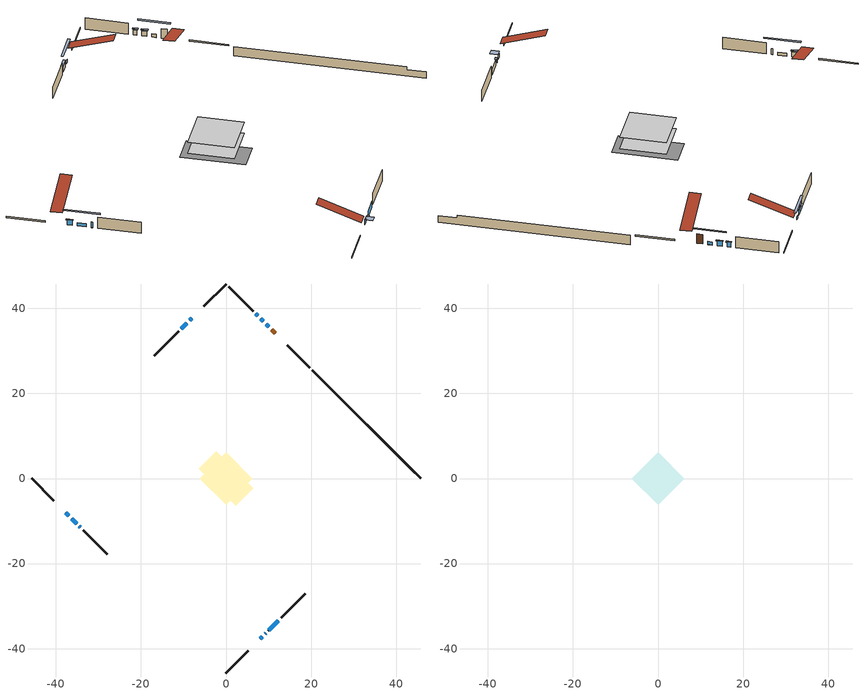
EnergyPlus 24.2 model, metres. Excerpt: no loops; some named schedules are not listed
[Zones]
conditioned space
 floor adiabatic (AdiabaticFloorConstruction): -6.14,0 0,6.14 6.14,0 0,-6.14 z0.7
 floor foundation (Slab1 construction): -6.36,2.35 -2.35,6.36 6.36,-2.35 2.35,-6.36 z-1.34
 wall outside (RimJoist1 construction): 0,-45.73 5.21,-40.52 / -45.73,0 -40.52,-5.21 / 0,45.73 -5.21,40.52 / 19.64,26.09 14.43,31.3 z0.7:1
 wall outside (AdiabaticWallConstruction 1): 11.54,34.19 10.72,35.02 z0.7:2.73
 wall outside (AdiabaticWallConstruction): 8.1,-37.63 8.54,-37.2 z0.7:1.62; -37.63,-8.1 -36.98,-8.75 / 8.79,36.94 8.15,37.59 / 7.49,38.24 7.02,38.71 / -9.19,36.54 -10.49,35.25 z0.7:1.77; 10.06,35.67 9.45,36.28 / -8.1,37.63 -8.54,37.2 / -36.33,-9.41 -35.1,-10.63 z0.7:1.36; -34.45,-11.28 -34.23,-11.5 / 9.99,-35.74 12.33,-33.41 z0.7:1.92; 9.19,-36.54 9.34,-36.39 z0.7:1.31
 wall outside (Wall1 construction): 12.98,-32.75 18.69,-27.04 / -33.57,-12.16 -27.87,-17.87 / -11.14,34.59 -16.85,28.88 / 6.37,39.37 0.66,45.08 z0.7:3.14
 wall foundation (FoundationWall1 construction): 20.3,25.43,-1.34 20.3,25.43,0.7 43.19,2.54,0.7 43.19,2.54,0.11 45.73,0,0.11 45.73,0,-1.34
 window (WindowConstruction 6): 8.1,-37.63 8.53,-37.2 z0.7:1.61
 window (WindowConstruction 5): -37.63,-8.1 -36.98,-8.75 z0.7:1.77
 window (WindowConstruction 8): 10.06,35.67 9.45,36.28 z0.7:1.36
 window (WindowConstruction 9): -8.1,37.63 -8.53,37.2 z0.7:1.36
 window (WindowConstruction 10): -36.32,-9.41 -35.11,-10.63 z0.7:1.36
 window (WindowConstruction 7): -34.45,-11.28 -34.23,-11.5 z0.7:1.92
 window (WindowConstruction): 8.79,36.94 8.15,37.58 z0.7:1.77
 window (WindowConstruction 1): 7.49,38.24 7.02,38.71 z0.7:1.77
 window (WindowConstruction 2): -9.19,36.54 -10.48,35.25 z0.7:1.77
 window (WindowConstruction 3): 9.19,-36.54 9.34,-36.4 z0.7:1.31
 window (WindowConstruction 4): 9.99,-35.74 12.33,-33.41 z0.7:1.92
 door (Door): 11.54,34.19 10.72,35.01 z0.7:2.73
 ceiling adiabatic (AdiabaticFloorConstruction): 0,-6.14 6.14,0 0,6.14 -6.14,0 z0.7
attic - vented
 floor to conditioned space (Floor1 construction Reversed): -6.14,0 0,6.14 6.14,0 0,-6.14 z3.14
 roof outside (Roof1 construction): 7.45,-38.29,3.14 1.47,-32.31,5.96 -0.11,-33.88,5.96 5.87,-39.86,3.14; -38.29,-7.45,3.14 -32.31,-1.47,5.96 -33.88,0.11,5.96 -39.86,-5.87,3.14; -7.45,38.29,3.14 -1.47,32.31,5.96 0.11,33.88,5.96 -5.87,39.86,3.14; 12.2,33.54,3.14 6.22,27.56,5.96 7.79,25.98,5.96 13.77,31.96,3.14
shading: 8.75,-36.99 7.89,-37.84 8.97,-38.91 9.82,-38.06 z1.91; -36.84,-8.89 -37.77,-7.96 -38.06,-8.25 -37.13,-9.18 z1.97; 7.58,38.15 11.93,33.81 12.22,34.1 7.88,38.44 z4; -10.4,35.33 -6.24,39.49 -6.53,39.79 -10.69,35.62 z4; -33.24,-12.49 -38.19,-7.54 -38.48,-7.83 -33.53,-12.78 z4; 8,37.73 8.94,36.8 9.23,37.09 8.3,38.02 z1.97; 6.88,38.85 7.63,38.1 7.92,38.39 7.17,39.14 z1.97; -10.63,35.1 -9.05,36.68 -9.34,36.97 -10.92,35.4 z1.97; 9.48,-36.25 9.05,-36.68 9.34,-36.97 9.77,-36.54 z1.51
[Building]
Building 1: Terrain=Suburbs
[Site:Location]
Toronto City Centre_ON: Latitude {deg}=43.63; Longitude {deg}=-79.39; Time Zone {hr}=-5; Elevation {m}=77; Keep Site Location Information=Yes
[Site:GroundTemperature:Shallow]
5.01852, 3.26908, 3.12898, 3.95918, 7.29196, 10.6092, 13.4851, 15.3069, 15.4617, 13.9799, 11.1774, 7.9619
[Site:WaterMainsTemperature]
Calculation Method=Schedule; Temperature Schedule=mains temperature schedule
[Material] Roughness=Rough; Thermal Absorptance=0.9
Name | Thickness {m} | Conductivity {W/m-K} | Density {kg/m3} | Specific Heat {J/kg-K} | Solar Absorptance | Visible Absorptance
asphalt or fiberglass shingles | 0.00635 | 0.162714 | 1121.4 | 1465.45 | 0.4 | 0.4
ceiling loosefill ins | 0.254 | 0.0480833 | 16.02 | 1046.75 | 0.7 | 0.7
ceiling stud and cavity | 0.1397 | 1.05778 | 65.682 | 1177.47 | 0.7 | 0.7
concrete 4.0 in. | 0.1016 | 1.803125 | 2242.8 | 837.4 | 0.7 | 0.7
concrete 8.0 in. | 0.2032 | 1.803125 | 2242.8 | 837.4 | 0.7 | 0.7
door material | 0.04445 | 0.053851 | 512.64 | 1214.23 | 0.7 | 0.7
floor covering | 0.0127 | 0.0433444 | 54.468 | 1339.84 | 0.6 | 0.6
floor rigid ins; wall rigid ins 1 | 0.512978 | 0.029427 | 32.04 | 1214.23 | 0.7 | 0.7
floor stud and cavity | 0.1397 | 1.75129 | 37.0049 | 1207.88 | 0.7 | 0.7
furniture material conditioned space 1 | 0.1524 | 0.115458 | 640.8 | 1214.23 | 0.6 | 0.6
gypsum board | 0.0127 | 0.160291 | 801 | 837.4 | 0.6 | 0.6
osb sheathing 0.5 in. | 0.0127 | 0.115458 | 512.64 | 1214.23 | 0.7 | 0.7
osb sheathing 0.75 in. | 0.01905 | 0.115458 | 512.64 | 1214.23 | 0.7 | 0.7
osb sheathing 2.0 in. | 0.0508 | 0.115458 | 512.64 | 1214.23 | 0.7 | 0.7
rim joist rigid ins | 0.103632 | 0.029427 | 32.04 | 1214.23 | 0.7 | 0.7
rim joist stud and cavity | 0.0508 | 0.0342401 | 125.044 | 1163.47 | 0.6 | 0.6
wall rigid ins | 0.051816 | 0.029427 | 32.04 | 1214.23 | 0.7 | 0.7
wall stud and cavity | 0.1397 | 0.16529 | 139.0536 | 1170.24 | 0.7 | 0.7
wall stud and cavity 1 | 0.0889 | 0.380278 | 52.3479 | 1209.89 | 0.7 | 0.7
wall stud and cavity 2 | 0.0889 | 0.391764 | 83.0341 | 1211.67 | 0.7 | 0.7
wood siding | 0.0254 | 0.102417 | 544.68 | 1172.36 | 0.4 | 0.4
wood siding 1; wood siding 2; wood siding 3 | 0.0254 | 0.102417 | 544.68 | 1172.36 | 0.7 | 0.7
[WindowMaterial:SimpleGlazingSystem]
Name | U-Factor {W/m2-K} | Solar Heat Gain Coefficient
WindowMaterial | 4.77747 | 0.65
WindowMaterial 1 | 5.43441 | 0.58
WindowMaterial 2 | 6.180503 | 0.52
WindowMaterial 3 | 3.38749 | 0.72
WindowMaterial 4 | 2.484125 | 0.57
WindowMaterial 5 | 2.99912 | 0.4
WindowMaterial 6 | 4.85412 | 0.58
WindowMaterial 7 | 5.36174 | 0.56
[Construction]
AdiabaticFloorConstruction: floor stud and cavity, floor rigid ins, osb sheathing 0.75 in., floor covering
AdiabaticWallConstruction: wood siding 2, wall rigid ins 1, wall stud and cavity 1, gypsum board
AdiabaticWallConstruction 1: wood siding 3, wall rigid ins 1, wall stud and cavity 1, gypsum board
Door: door material
Floor1 construction Reversed: gypsum board, ceiling stud and cavity, ceiling loosefill ins
FoundationWall1 construction: concrete 8.0 in.
furniture construction conditioned space 1: furniture material conditioned space 1
PartitionWallConstruction: gypsum board, wall stud and cavity 2, gypsum board
RimJoist1 construction: wood siding 1, rim joist rigid ins, osb sheathing 2.0 in., rim joist stud and cavity
Roof1 construction: asphalt or fiberglass shingles
Slab1 construction: concrete 4.0 in.
Wall1 construction: wood siding, wall rigid ins, osb sheathing 0.5 in., wall stud and cavity, gypsum board
WindowConstruction; WindowConstruction 2; WindowConstruction 5: WindowMaterial
WindowConstruction 1: WindowMaterial 1
WindowConstruction 10; WindowConstruction 8: WindowMaterial 6
WindowConstruction 3: WindowMaterial 2
WindowConstruction 4: WindowMaterial 3
WindowConstruction 6: WindowMaterial 4
WindowConstruction 7: WindowMaterial 5
WindowConstruction 9: WindowMaterial 7
[Zone] Multiplier=1; Part of Total Floor Area=Yes
Name | Volume {m3}
attic - vented | 34.5
conditioned space | 344.1
[Space]
Name | Zone | Volume {m3}
attic - vented 1 | attic - vented | 34.5
conditioned space 1 | conditioned space | 344.1
[ZoneInfiltration:EffectiveLeakageArea]
infil attic - vented 1: Zone or Space=attic - vented 1; Schedule=Always On Discrete; Effective Air Leakage Area {cm2}=3174.32; Stack Coefficient=0.000196029; Wind Coefficient=9.45976e-06
[ZoneMixing]
whole house fan mix: Zone or Space=attic - vented; Schedule=Always On Continuous; Design Flow Rate Calculation Method=Flow/Zone; Design Flow Rate {m3/s}=0; Source Zone or Space=conditioned space
[SurfaceProperty:ExposedFoundationPerimeter]
Slab1: Exposed Perimeter Calculation Method=TotalExposedPerimeter; Total Exposed Perimeter {m}=35.967
[InternalMass] Zone or ZoneList=conditioned space; Space or SpaceList=conditioned space 1
Name | Construction | Surface Area {m2}
furniture mass conditioned space 1 | furniture construction conditioned space 1 | 58.088
partition wall mass | PartitionWallConstruction | 145.22
[Lights]
interior lighting: Zone or ZoneList or Space or SpaceList=conditioned space 1; Schedule=interior lighting schedule; Design Level Calculation Method=LightingLevel; Lighting Level {W}=343.2; Return Air Fraction=0; Fraction Radiant=0.6; Fraction Visible=0.2; Fraction Replaceable=1
[People]
occupants: Zone or ZoneList or Space or SpaceList=conditioned space 1; Number of People Schedule=occupants schedule; Number of People Calculation Method=People; Number of People=3; Fraction Radiant=0.314171; Sensible Heat Fraction=0.56303; Activity Level Schedule=occupants activity schedule; Carbon Dioxide Generation Rate {m3/s-W}=0; Enable ASHRAE 55 Comfort Warnings=No; Mean Radiant Temperature Calculation Type=EnclosureAveraged
[ElectricEquipment] Zone or ZoneList or Space or SpaceList=conditioned space 1; Design Level Calculation Method=EquipmentLevel
Name | Schedule | Design Level {W} | Fraction Latent | Fraction Radiant | Fraction Lost
clothes dryer | clothes dryer schedule | 140.772 | 0.015 | 0.081 | 0.85
clothes washer | clothes washer schedule | 32.1985 | 0.03 | 0.162 | 0.7
cooking range | cooking range schedule | 215.147 | 0.08 | 0.432 | 0.2
dishwasher | dishwasher schedule | 66.8632 | 0.3 | 0.18 | 0.4
fridge | fridge schedule | 72.9452 | 0 | 0.6 | 0
mech vent house fan | mech vent house fan schedule | 0 | 0 | 0 | 1
mech vent house fan cfis | mech vent house fan cfis schedule | 0 | 0 | 0 | 0
misc plug loads | misc plug loads schedule | 494.7 | 0.045 | 0.513 | 0.1
whole house fan | Always On Discrete | 0 | 0 | 0 | 1
[OtherEquipment] Zone or ZoneList or Space or SpaceList=conditioned space 1; Design Level Calculation Method=EquipmentLevel
Name | Fuel Type | Schedule | Design Level {W} | Fraction Latent | Fraction Radiant | Fraction Lost
clothes dryer 1 | Electricity | clothes dryer schedule | 0 | 0.015 | 0.081 | 0.85
cooking range 1 | Electricity | cooking range schedule | 0 | 0.08 | 0.432 | 0.2
general water use latent | None | general water use schedule | 62.594 | 1 | 0 | 0
general water use sensible | None | general water use schedule | -61.6891 | 0 | 0.6 | 0
mech vent house fan latent load | None | Always On Discrete | 0 | 1 | 0 | 0
mech vent house fan sensible load | None | Always On Discrete | 0 | 0 | 0 | 0
water heater energy adjustment1 | Electricity | Always On Discrete | 0.01 | 0 | 0 | 1
[ZoneInfiltration:DesignFlowRate] Zone or ZoneList or Space or SpaceList=conditioned space 1; Schedule=Always On Discrete; Design Flow Rate Calculation Method=Flow/Zone; Design Flow Rate {m3/s}=0
infil flow; natural vent flow; whole house fan flow
[AvailabilityManager:Scheduled]
central ac and furnace airloop Availability Manager: Schedule=Always On Discrete
[Foundation:Kiva]
Foundation Kiva 1: Initial Indoor Air Temperature {C}=18; Wall Height Above Grade {m}=0.700004; Wall Depth Below Slab {m}=0.2032
[Foundation:Kiva:Settings]
Soil Conductivity {W/m-K}=0.849921; Soil Density {kg/m3}=1842.3; Soil Specific Heat {J/kg-K}=418.7; Ground Solar Absorptivity=0.9; Ground Thermal Absorptivity=0.9; Ground Surface Roughness {m}=0.03; Far-Field Width {m}=40; Deep-Ground Boundary Condition=ZeroFlux; Deep-Ground Depth {m}=40; Minimum Cell Dimension {m}=0.2; Maximum Cell Growth Coefficient=3; Simulation Timestep=Timestep
[Exterior:Lights]
exterior lighting: Schedule=exterior lighting schedule; Design Level {W}=75.6
[EnergyManagementSystem:GlobalVariable]
central_ac_and_furnace_airloop_Fan_RTF
infil_program_Qfan
infil_program_Qinf
natural_vent_program_Qnv
natural_vent_program_Qwhf
[EnergyManagementSystem:Sensor]
Name | Output:Variable or Output:Meter Index Key | Output:Variable or Output:Meter
airflow_gain | infil flow | Infiltration Sensible Heat Gain Energy
airflow_gain_1 | natural vent flow | Infiltration Sensible Heat Gain Energy
airflow_gain_2 | whole house fan flow | Infiltration Sensible Heat Gain Energy
airflow_loss | infil flow | Infiltration Sensible Heat Loss Energy
airflow_loss_1 | natural vent flow | Infiltration Sensible Heat Loss Energy
airflow_loss_2 | whole house fan flow | Infiltration Sensible Heat Loss Energy
clg_load_cond |  | Cooling:EnergyTransfer:Zone:CONDITIONED SPACE
clg_sp_s; clg_sp_s_1 | cooling setpoint | Schedule Value
clothes_dryer_exhaust_0_sch_s | clothes dryer exhaust 0 schedule | Schedule Value
cool_season | cooling season schedule | Schedule Value
htg_load_cond |  | Heating:EnergyTransfer:Zone:CONDITIONED SPACE
htg_sp_s; htg_sp_s_1 | heating setpoint | Schedule Value
ig_ee_conv | clothes dryer | Electric Equipment Convective Heating Energy
ig_ee_conv_2 | cooking range | Electric Equipment Convective Heating Energy
ig_ee_conv_4 | fridge | Electric Equipment Convective Heating Energy
ig_ee_conv_5 | misc plug loads | Electric Equipment Convective Heating Energy
ig_ee_conv_6 | whole house fan | Electric Equipment Convective Heating Energy
ig_ee_rad | clothes dryer | Electric Equipment Radiant Heating Energy
ig_ee_rad_2 | cooking range | Electric Equipment Radiant Heating Energy
ig_ee_rad_4 | fridge | Electric Equipment Radiant Heating Energy
ig_ee_rad_5 | misc plug loads | Electric Equipment Radiant Heating Energy
ig_ee_rad_6 | whole house fan | Electric Equipment Radiant Heating Energy
ig_lgt_conv | interior lighting | Lights Convective Heating Energy
ig_lgt_rad | interior lighting | Lights Radiant Heating Energy
ig_lgt_vis | interior lighting | Lights Visible Radiation Heating Energy
ig_oe_conv | clothes dryer 1 | Other Equipment Convective Heating Energy
ig_oe_conv_1 | cooking range 1 | Other Equipment Convective Heating Energy
ig_oe_conv_2 | general water use latent | Other Equipment Convective Heating Energy
ig_oe_conv_3 | general water use sensible | Other Equipment Convective Heating Energy
ig_oe_conv_4 | water heater energy adjustment1 | Other Equipment Convective Heating Energy
ig_oe_rad | clothes dryer 1 | Other Equipment Radiant Heating Energy
ig_oe_rad_1 | cooking range 1 | Other Equipment Radiant Heating Energy
ig_oe_rad_2 | general water use latent | Other Equipment Radiant Heating Energy
ig_oe_rad_3 | general water use sensible | Other Equipment Radiant Heating Energy
ig_oe_rad_4 | water heater energy adjustment1 | Other Equipment Radiant Heating Energy
ig_ppl_conv | occupants | People Convective Heating Energy
ig_ppl_rad | occupants | People Radiant Heating Energy
im_conv | furniture mass conditioned space 1 | Surface Inside Face Convection Heat Gain Energy
im_conv_1 | partition wall mass | Surface Inside Face Convection Heat Gain Energy
im_ig | furniture mass conditioned space 1 | Surface Inside Face Internal Gains Radiation Heat Gain Energy
im_ig_1 | partition wall mass | Surface Inside Face Internal Gains Radiation Heat Gain Energy
im_lgt | furniture mass conditioned space 1 | Surface Inside Face Lights Radiation Heat Gain Energy
im_lgt_1 | partition wall mass | Surface Inside Face Lights Radiation Heat Gain Energy
im_sol | furniture mass conditioned space 1 | Surface Inside Face Solar Radiation Heat Gain Energy
im_sol_1 | partition wall mass | Surface Inside Face Solar Radiation Heat Gain Energy
im_surf | furniture mass conditioned space 1 | Surface Inside Face Net Surface Thermal Radiation Heat Gain Energy
im_surf_1 | partition wall mass | Surface Inside Face Net Surface Thermal Radiation Heat Gain Energy
mv_conv | mech vent house fan | Electric Equipment Convective Heating Energy
mv_conv_1 | mech vent house fan cfis | Electric Equipment Convective Heating Energy
mv_conv_2 | mech vent house fan latent load | Other Equipment Convective Heating Energy
mv_conv_3 | mech vent house fan sensible load | Other Equipment Convective Heating Energy
mv_rad | mech vent house fan | Electric Equipment Radiant Heating Energy
mv_rad_1 | mech vent house fan cfis | Electric Equipment Radiant Heating Energy
mv_rad_2 | mech vent house fan latent load | Other Equipment Radiant Heating Energy
mv_rad_3 | mech vent house fan sensible load | Other Equipment Radiant Heating Energy
natural_vent_s | natural vent schedule | Schedule Value
out_pb_s |  | Site Outdoor Air Barometric Pressure
out_wt_s |  | Site Outdoor Air Humidity Ratio
site_vw_s |  | Site Wind Speed
ss_back_out | Window1 | Surface Window Shortwave from Zone Back Out Window Heat Transfer Rate
ss_back_out_1 | Window10 | Surface Window Shortwave from Zone Back Out Window Heat Transfer Rate
ss_back_out_10 | Window9 | Surface Window Shortwave from Zone Back Out Window Heat Transfer Rate
ss_back_out_2 | Window11 | Surface Window Shortwave from Zone Back Out Window Heat Transfer Rate
ss_back_out_3 | Window12 | Surface Window Shortwave from Zone Back Out Window Heat Transfer Rate
ss_back_out_4 | Window13 | Surface Window Shortwave from Zone Back Out Window Heat Transfer Rate
ss_back_out_5 | Window2 | Surface Window Shortwave from Zone Back Out Window Heat Transfer Rate
ss_back_out_6 | Window4 | Surface Window Shortwave from Zone Back Out Window Heat Transfer Rate
ss_back_out_7 | Window5 | Surface Window Shortwave from Zone Back Out Window Heat Transfer Rate
ss_back_out_8 | Window6 | Surface Window Shortwave from Zone Back Out Window Heat Transfer Rate
ss_back_out_9 | Window8 | Surface Window Shortwave from Zone Back Out Window Heat Transfer Rate
ss_conv | Door1 | Surface Inside Face Convection Heat Gain Energy
ss_conv_1 | Window1 | Surface Inside Face Convection Heat Gain Energy
ss_conv_10 | Window8 | Surface Inside Face Convection Heat Gain Energy
ss_conv_11 | Window9 | Surface Inside Face Convection Heat Gain Energy
ss_conv_2 | Window10 | Surface Inside Face Convection Heat Gain Energy
ss_conv_3 | Window11 | Surface Inside Face Convection Heat Gain Energy
ss_conv_4 | Window12 | Surface Inside Face Convection Heat Gain Energy
ss_conv_5 | Window13 | Surface Inside Face Convection Heat Gain Energy
ss_conv_6 | Window2 | Surface Inside Face Convection Heat Gain Energy
ss_conv_7 | Window4 | Surface Inside Face Convection Heat Gain Energy
ss_conv_8 | Window5 | Surface Inside Face Convection Heat Gain Energy
ss_conv_9 | Window6 | Surface Inside Face Convection Heat Gain Energy
ss_ig | Door1 | Surface Inside Face Internal Gains Radiation Heat Gain Energy
ss_ig_1 | Window1 | Surface Inside Face Internal Gains Radiation Heat Gain Energy
ss_ig_10 | Window8 | Surface Inside Face Internal Gains Radiation Heat Gain Energy
ss_ig_11 | Window9 | Surface Inside Face Internal Gains Radiation Heat Gain Energy
ss_ig_2 | Window10 | Surface Inside Face Internal Gains Radiation Heat Gain Energy
ss_ig_3 | Window11 | Surface Inside Face Internal Gains Radiation Heat Gain Energy
ss_ig_4 | Window12 | Surface Inside Face Internal Gains Radiation Heat Gain Energy
ss_ig_5 | Window13 | Surface Inside Face Internal Gains Radiation Heat Gain Energy
ss_ig_6 | Window2 | Surface Inside Face Internal Gains Radiation Heat Gain Energy
ss_ig_7 | Window4 | Surface Inside Face Internal Gains Radiation Heat Gain Energy
ss_ig_8 | Window5 | Surface Inside Face Internal Gains Radiation Heat Gain Energy
ss_ig_9 | Window6 | Surface Inside Face Internal Gains Radiation Heat Gain Energy
ss_lgt | Door1 | Surface Inside Face Lights Radiation Heat Gain Energy
ss_sol | Door1 | Surface Inside Face Solar Radiation Heat Gain Energy
ss_surf | Door1 | Surface Inside Face Net Surface Thermal Radiation Heat Gain Energy
ss_surf_1 | Window1 | Surface Inside Face Net Surface Thermal Radiation Heat Gain Energy
ss_surf_10 | Window8 | Surface Inside Face Net Surface Thermal Radiation Heat Gain Energy
ss_surf_11 | Window9 | Surface Inside Face Net Surface Thermal Radiation Heat Gain Energy
ss_surf_2 | Window10 | Surface Inside Face Net Surface Thermal Radiation Heat Gain Energy
ss_surf_3 | Window11 | Surface Inside Face Net Surface Thermal Radiation Heat Gain Energy
ss_surf_4 | Window12 | Surface Inside Face Net Surface Thermal Radiation Heat Gain Energy
ss_surf_5 | Window13 | Surface Inside Face Net Surface Thermal Radiation Heat Gain Energy
ss_surf_6 | Window2 | Surface Inside Face Net Surface Thermal Radiation Heat Gain Energy
ss_surf_7 | Window4 | Surface Inside Face Net Surface Thermal Radiation Heat Gain Energy
ss_surf_8 | Window5 | Surface Inside Face Net Surface Thermal Radiation Heat Gain Energy
ss_surf_9 | Window6 | Surface Inside Face Net Surface Thermal Radiation Heat Gain Energy
ss_trans_in | Window1 | Surface Window Transmitted Solar Radiation Rate
ss_trans_in_1 | Window10 | Surface Window Transmitted Solar Radiation Rate
ss_trans_in_10 | Window9 | Surface Window Transmitted Solar Radiation Rate
ss_trans_in_2 | Window11 | Surface Window Transmitted Solar Radiation Rate
ss_trans_in_3 | Window12 | Surface Window Transmitted Solar Radiation Rate
ss_trans_in_4 | Window13 | Surface Window Transmitted Solar Radiation Rate
ss_trans_in_5 | Window2 | Surface Window Transmitted Solar Radiation Rate
ss_trans_in_6 | Window4 | Surface Window Transmitted Solar Radiation Rate
ss_trans_in_7 | Window5 | Surface Window Transmitted Solar Radiation Rate
ss_trans_in_8 | Window6 | Surface Window Transmitted Solar Radiation Rate
ss_trans_in_9 | Window8 | Surface Window Transmitted Solar Radiation Rate
ss_trans_out | Window1 | Surface Inside Face Initial Transmitted Diffuse Transmitted Out Window Solar Radiation Rate
ss_trans_out_1 | Window10 | Surface Inside Face Initial Transmitted Diffuse Transmitted Out Window Solar Radiation Rate
ss_trans_out_10 | Window9 | Surface Inside Face Initial Transmitted Diffuse Transmitted Out Window Solar Radiation Rate
ss_trans_out_2 | Window11 | Surface Inside Face Initial Transmitted Diffuse Transmitted Out Window Solar Radiation Rate
ss_trans_out_3 | Window12 | Surface Inside Face Initial Transmitted Diffuse Transmitted Out Window Solar Radiation Rate
ss_trans_out_4 | Window13 | Surface Inside Face Initial Transmitted Diffuse Transmitted Out Window Solar Radiation Rate
ss_trans_out_5 | Window2 | Surface Inside Face Initial Transmitted Diffuse Transmitted Out Window Solar Radiation Rate
ss_trans_out_6 | Window4 | Surface Inside Face Initial Transmitted Diffuse Transmitted Out Window Solar Radiation Rate
ss_trans_out_7 | Window5 | Surface Inside Face Initial Transmitted Diffuse Transmitted Out Window Solar Radiation Rate
ss_trans_out_8 | Window6 | Surface Inside Face Initial Transmitted Diffuse Transmitted Out Window Solar Radiation Rate
ss_trans_out_9 | Window8 | Surface Inside Face Initial Transmitted Diffuse Transmitted Out Window Solar Radiation Rate
s_conv | Floor1 | Surface Inside Face Convection Heat Gain Energy
s_conv_1 | FoundationWall1 | Surface Inside Face Convection Heat Gain Energy
s_conv_10 | Wall1:225 | Surface Inside Face Convection Heat Gain Energy
s_conv_11 | Wall1:315 | Surface Inside Face Convection Heat Gain Energy
s_conv_12 | Wall1:45 | Surface Inside Face Convection Heat Gain Energy
s_conv_2 | inferred conditioned ceiling | Surface Inside Face Convection Heat Gain Energy
s_conv_3 | inferred conditioned floor | Surface Inside Face Convection Heat Gain Energy
s_conv_4 | RimJoist1:135 | Surface Inside Face Convection Heat Gain Energy
s_conv_5 | RimJoist1:225 | Surface Inside Face Convection Heat Gain Energy
s_conv_6 | RimJoist1:315 | Surface Inside Face Convection Heat Gain Energy
s_conv_7 | RimJoist1:45 | Surface Inside Face Convection Heat Gain Energy
s_conv_8 | Slab1 | Surface Inside Face Convection Heat Gain Energy
s_conv_9 | Wall1:135 | Surface Inside Face Convection Heat Gain Energy
s_ig | Floor1 | Surface Inside Face Internal Gains Radiation Heat Gain Energy
s_ig_1 | FoundationWall1 | Surface Inside Face Internal Gains Radiation Heat Gain Energy
s_ig_10 | Wall1:225 | Surface Inside Face Internal Gains Radiation Heat Gain Energy
s_ig_11 | Wall1:315 | Surface Inside Face Internal Gains Radiation Heat Gain Energy
s_ig_12 | Wall1:45 | Surface Inside Face Internal Gains Radiation Heat Gain Energy
s_ig_2 | inferred conditioned ceiling | Surface Inside Face Internal Gains Radiation Heat Gain Energy
s_ig_3 | inferred conditioned floor | Surface Inside Face Internal Gains Radiation Heat Gain Energy
s_ig_4 | RimJoist1:135 | Surface Inside Face Internal Gains Radiation Heat Gain Energy
s_ig_5 | RimJoist1:225 | Surface Inside Face Internal Gains Radiation Heat Gain Energy
s_ig_6 | RimJoist1:315 | Surface Inside Face Internal Gains Radiation Heat Gain Energy
s_ig_7 | RimJoist1:45 | Surface Inside Face Internal Gains Radiation Heat Gain Energy
s_ig_8 | Slab1 | Surface Inside Face Internal Gains Radiation Heat Gain Energy
s_ig_9 | Wall1:135 | Surface Inside Face Internal Gains Radiation Heat Gain Energy
s_lgt | Floor1 | Surface Inside Face Lights Radiation Heat Gain Energy
s_lgt_1 | FoundationWall1 | Surface Inside Face Lights Radiation Heat Gain Energy
s_lgt_10 | Wall1:225 | Surface Inside Face Lights Radiation Heat Gain Energy
s_lgt_11 | Wall1:315 | Surface Inside Face Lights Radiation Heat Gain Energy
s_lgt_12 | Wall1:45 | Surface Inside Face Lights Radiation Heat Gain Energy
s_lgt_2 | inferred conditioned ceiling | Surface Inside Face Lights Radiation Heat Gain Energy
s_lgt_3 | inferred conditioned floor | Surface Inside Face Lights Radiation Heat Gain Energy
s_lgt_4 | RimJoist1:135 | Surface Inside Face Lights Radiation Heat Gain Energy
s_lgt_5 | RimJoist1:225 | Surface Inside Face Lights Radiation Heat Gain Energy
s_lgt_6 | RimJoist1:315 | Surface Inside Face Lights Radiation Heat Gain Energy
s_lgt_7 | RimJoist1:45 | Surface Inside Face Lights Radiation Heat Gain Energy
s_lgt_8 | Slab1 | Surface Inside Face Lights Radiation Heat Gain Energy
s_lgt_9 | Wall1:135 | Surface Inside Face Lights Radiation Heat Gain Energy
s_sol | Floor1 | Surface Inside Face Solar Radiation Heat Gain Energy
s_sol_1 | FoundationWall1 | Surface Inside Face Solar Radiation Heat Gain Energy
